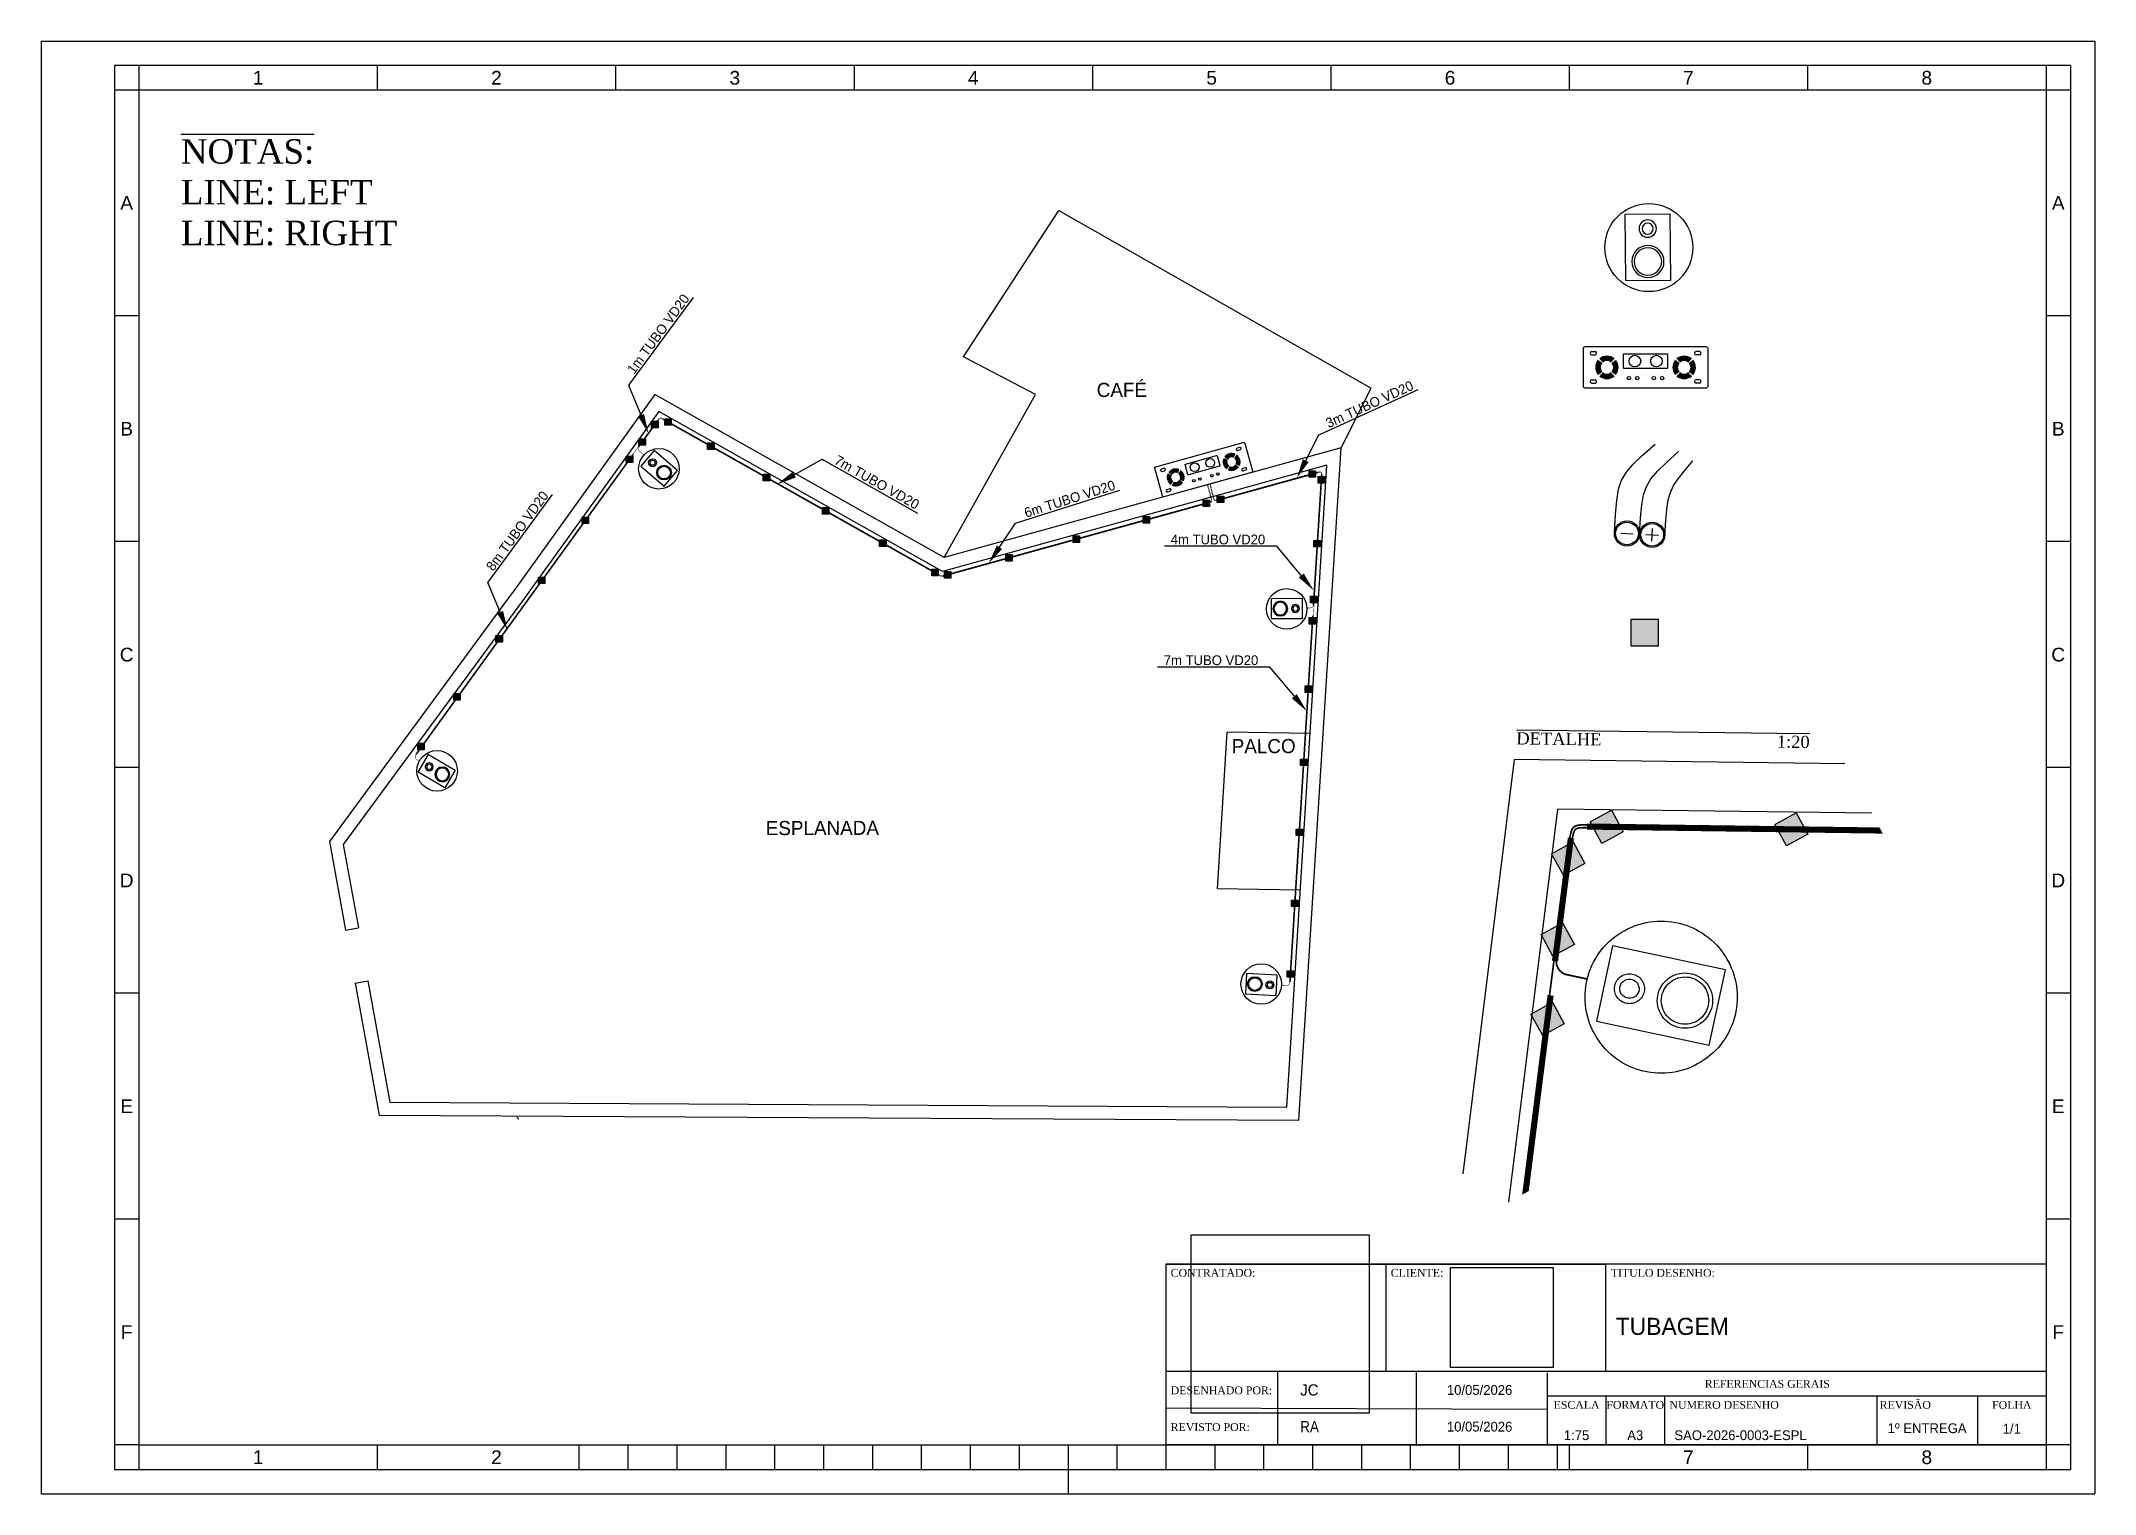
# Paper-space layout 'TUBAGEM' of a CAD drawing. Header units: millimetres. Extents: x 0 to 420, y 0 to 297.
# The model-space entities are those that its viewports show. They can reach past a viewport. Long polylines and large blocks are cut down to what shows.
import ezdxf
from ezdxf import colors
from ezdxf.entities.mleader import LeaderData, LeaderLine
from ezdxf.enums import TextEntityAlignment as Align
from ezdxf.math import Vec2, Vec3

# ---------------------------------------------------------------- set-up
doc = ezdxf.new("R2010")
doc.units = ezdxf.units.MM
for name, color, linetype in [('Amplificador Dayton 300', 190, 'Continuous'), ('Cartiglio', 7, 'Continuous'), ('foto', 7, 'Continuous'), ('GEN - TEXT', 7, 'Continuous'), ('LINE_LEFT', 170, 'Continuous'), ('Line_RIGHT', 1, 'Continuous'), ('tubagem', 7, 'Continuous'), ('VP', 6, 'Continuous')]:
    doc.layers.add(name, color=color, linetype=linetype)
doc.layers.get('VP').freeze()
doc.styles.add('GE INSPIRA', font='')
doc.styles.add('OMEXOM', font='ARIALN.TTF', dxfattribs={"height": 2})
doc.styles.add('ROMANTIC', font='romantic.ttf')
doc.styles.add('Standar', font='GOTHIC.TTF', dxfattribs={"height": 1.35})
doc.styles.get("Standard").update_dxf_attribs({"font": 'arial.ttf'})
doc.styles.get('GE INSPIRA').set_extended_font_data('GE Inspira')
picture_1 = doc.add_image_def('image1.jpg', size_in_pixel=(527, 515))
picture_2 = doc.add_image_def('image2.png', size_in_pixel=(500, 500))

# ---------------------------------------------------------------- blocks, each defined once
blk = doc.blocks.new('A3')
at = {"layer": 'Cartiglio', "color": 7, "linetype": 'Continuous'}
for p, q in [((-84.28, 285.6), (335.72, 285.6)), ((-84.28, 285.6), (-84.28, -11.4)), ((335.72, 285.6), (335.72, -11.4)), ((330.72, 280.6), (-69.28, 280.6)), ((-69.28, 280.6), (-69.28, -6.4)), ((-64.28, 280.6), (-64.28, 275.6)), ((-15.53, 280.6), (-15.53, 275.6)), ((33.22, 280.6), (33.22, 275.6)), ((81.97, 280.6), (81.97, 275.6)), ((130.72, 280.6), (130.72, 275.6)), ((179.47, 280.6), (179.47, 275.6)), ((228.22, 280.6), (228.22, 275.6)), ((276.97, 280.6), (276.97, 275.6)), ((325.72, 280.6), (325.72, 275.6)), ((330.72, 280.6), (330.72, -6.4)), ((-64.28, 275.6), (-69.28, 275.6)), ((325.72, 275.6), (-64.28, 275.6)), ((-64.28, 275.6), (-64.28, -1.4)), ((325.72, 275.6), (325.72, -1.4)), ((330.72, 275.6), (325.72, 275.6)), ((-64.28, 229.44), (-69.28, 229.44)), ((330.72, 229.44), (325.72, 229.44)), ((-64.28, 183.27), (-69.28, 183.27)), ((330.72, 183.27), (325.72, 183.27)), ((-64.28, 137.1), (-69.28, 137.1)), ((330.72, 137.1), (325.72, 137.1)), ((-64.28, 90.94), (-69.28, 90.94)), ((330.72, 90.94), (325.72, 90.94)), ((-64.28, 44.77), (-69.28, 44.77)), ((330.72, 44.77), (325.72, 44.77)), ((-64.28, -1.4), (-69.28, -1.4)), ((-64.28, -1.4), (-64.28, -6.4)), ((-15.53, -1.4), (-15.53, -6.4)), ((25.72, -1.4), (25.72, -6.4)), ((35.72, -1.4), (35.72, -6.4)), ((45.72, -1.4), (45.72, -6.4)), ((55.72, -1.4), (55.72, -6.4)), ((65.72, -1.4), (65.72, -6.4)), ((75.72, -1.4), (75.72, -6.4)), ((85.72, -1.4), (85.72, -6.4)), ((95.72, -1.4), (95.72, -6.4)), ((105.72, -1.4), (105.72, -6.4)), ((115.72, -1.4), (115.72, -6.4)), ((125.72, -1.4), (125.72, -11.4)), ((135.72, -1.4), (135.72, -6.4)), ((145.72, -1.4), (145.72, -6.4)), ((155.72, -1.4), (155.72, -6.4)), ((165.72, -1.4), (165.72, -6.4)), ((175.72, -1.4), (175.72, -6.4)), ((185.72, -1.4), (185.72, -6.4)), ((195.72, -1.4), (195.72, -6.4)), ((205.72, -1.4), (205.72, -6.4)), ((215.72, -1.4), (215.72, -6.4)), ((225.72, -1.4), (225.72, -6.4)), ((228.22, -1.4), (228.22, -6.4)), ((276.97, -1.4), (276.97, -6.4)), ((330.72, -1.4), (325.72, -1.4)), ((325.72, -1.4), (325.72, -6.4)), ((-69.28, -6.4), (25.72, -6.4)), ((25.72, -6.4), (225.72, -6.4)), ((225.72, -6.4), (330.72, -6.4)), ((-84.28, -11.4), (335.72, -11.4))]:
    blk.add_line(p, q, dxfattribs=at)
at = {"layer": 'Cartiglio', "color": 7}
blk.add_line((-64.28, -1.4), (325.72, -1.4), dxfattribs=at)
at = {"layer": 'Cartiglio', "color": 7, "linetype": 'Continuous'}
blk.add_point((-64.28, -1.4), dxfattribs=at)
for s, p in [('1', (-39.91, 278.1)), ('2', (8.84, 278.1)), ('3', (57.59, 278.1)), ('4', (106.34, 278.1)), ('5', (155.09, 278.1)), ('6', (203.84, 278.1)), ('7', (252.59, 278.1)), ('8', (301.34, 278.1)), ('A', (-66.78, 252.52)), ('A', (328.22, 252.52)), ('B', (-66.78, 206.35)), ('B', (328.22, 206.35)), ('C', (-66.78, 160.18)), ('C', (328.22, 160.18)), ('D', (-66.78, 114.02)), ('D', (328.22, 114.02)), ('E', (-66.78, 67.85)), ('E', (328.22, 67.85)), ('F', (-66.78, 21.68)), ('F', (328.22, 21.68)), ('1', (-39.91, -3.9)), ('2', (8.84, -3.9)), ('7', (252.59, -3.9)), ('8', (301.34, -3.9))]:
    blk.add_text(s, height=2.8, dxfattribs=at).set_placement(p, align=Align.MIDDLE_CENTER)
blk = doc.blocks.new('Cartiglio_GE')
for p, q in [((-180, 37), (-180, 0)), ((0, 37), (-180, 37)), ((-180, 37), (-90, 37)), ((-135, 37), (-135, 15)), ((-90, 15), (-90, 37)), ((0, 37), (0, 0)), ((0, 15), (-180, 15)), ((-157.19, 14.93), (-157.19, -0.07)), ((-128.78, 14.85), (-128.78, -0.15)), ((-102, 14.77), (-102, 10)), ((-102, 10), (-102, 0)), ((0, 10), (-102, 10)), ((-90, 10), (-90, 0)), ((-78, 10), (-78, 0)), ((-34.6, 10), (-34.6, 0)), ((-14, 10), (-14, 0)), ((-102, 7.27), (-180, 7.5)), ((0, 0), (-180, 0))]:
    blk.add_line(p, q)
at = {"style": 'ROMANTIC'}
for s, p in [('CONTRATADO:', (-179, 36)), ('CLIENTE:', (-134, 36)), ('TITULO DESENHO:', (-89, 36)), ('NUMERO DESENHO', (-77, 9))]:
    blk.add_text(s, height=1.6, dxfattribs=at).set_placement(p, align=Align.TOP_LEFT)
blk.add_text('REFERENCIAS GERAIS', height=1.6, dxfattribs=at).set_placement((-57, 12.5), align=Align.MIDDLE_CENTER)
for s, p in [('DESENHADO POR:', (-179, 10.37)), ('REVISTO POR:', (-179, 2.87))]:
    blk.add_text(s, height=1.6, dxfattribs=at).set_placement(p)
for s, p in [('ESCALA', (-96, 9)), ('FORMATO', (-84, 9)), ('REVISÃO', (-28.78, 9)), ('FOLHA', (-7, 9))]:
    blk.add_text(s, height=1.6, dxfattribs=at).set_placement(p, align=Align.TOP_CENTER)
at = {"style": 'ROMANTIC', "flags": 12}
for tag, p in [('TITLE_1', (-88, 28.5)), ('TITLE_2', (-88, 22.5)), ('TITLE_3', (-88, 16.5))]:
    blk.add_attdef(tag, p, '', height=1.6, dxfattribs=at)
for tag, p in [('CHECKED_BY', (-154, 11.25)), ('DRW_DATE', (-125, 11.25)), ('CHECKED_BY', (-154, 3.75)), ('CHK_DATE', (-125, 3.75))]:
    blk.add_attdef(tag, text='', height=1.6, dxfattribs=at).set_placement(p, align=Align.MIDDLE_LEFT)
for tag, p in [('1:1', (-96, 1)), ('AX', (-84, 1)), ('AA', (-32.14, 1)), ('1/1', (-7, 1))]:
    blk.add_attdef(tag, text='', height=1.6, dxfattribs=at).set_placement(p, align=Align.CENTER)
blk = doc.blocks.new('*U15')
at = {"color": 0, "linetype": 'Continuous'}
for p, q in [((-0.16, 0.205), (-0.16, -0.274)), ((0.16, 0.205), (-0.16, 0.205)), ((0.16, -0.274), (0.16, 0.205)), ((-0.16, -0.274), (0.16, -0.274))]:
    blk.add_line(p, q, dxfattribs=at)
for centre, radius in [((0, 0.099), 0.0622), ((0, 0.099), 0.0399), ((0, -0.137), 0.115), ((0, -0.137), 0.0983)]:
    blk.add_circle(centre, radius, dxfattribs=at)
blk = doc.blocks.new('acessorio tubo vd')
at = {"layer": 'tubagem'}
h = blk.add_hatch(color=256, dxfattribs=at)
h.dxf.hatch_style = 1
h.paths.add_polyline_path([(9350.5, 7875.8), (9350.5, 7775.8), (9450.5, 7775.8), (9450.5, 7875.8)])
blk.add_lwpolyline([(9350.5, 7875.8), (9450.5, 7875.8), (9450.5, 7775.8), (9350.5, 7775.8)], close=True, dxfattribs=at)
blk = doc.blocks.new('A$Caec79273')
for p, q in [((2756.8, 14423), (3047.7, 17080.4)), ((3047.7, 17080.4), (8552.4, 16811.2)), ((8552.4, 15788), (8552.4, 16811.2)), ((4003.3, 14402.3), (2756.8, 14423)), ((3877.6, 11541.8), (4003.3, 14402.3)), ((10103.4, 11666.9), (8962.5, 11110.5)), ((9912.5, 8896.9), (8962.5, 11110.5)), ((11053.4, 9453.4), (9912.5, 8896.9)), ((-1737.3, 2299.1), (-1577.7, 2419.7)), ((-1239.5, 1640.3), (-1079.9, 1760.9))]:
    blk.add_line(p, q)
for points in [[(-1239.5, 1640.3), (0, 0), (12626.9, 6294.1), (8552.4, 15788), (3877.6, 11541.8)], [(-1079.9, 1760.9), (59.4, 253.1), (12368.6, 6388.8), (8479.2, 15451.3), (3950.9, 11338.3)], [(3877.6, 11541.8), (-1208.8, 11773.4), (-1790.3, 8066.3)], [(3950.9, 11338.3), (-1039, 11565.4), (-1592.7, 8035.3)], [(-1789.9, 8068.4), (-2572.9, 3405), (-1737.3, 2299.1)], [(-1592.7, 8035.3), (-2361.4, 3456.9), (-1577.7, 2419.7)]]:
    blk.add_lwpolyline(points)
at = {"color": 8, "linetype": 'Continuous', "lineweight": -3, "style": 'Standar'}
for s, p in [('CAFÉ', (4857, 14793.5)), ('PALCO', (9168.7, 10852.3)), ('ESPLANADA', (3357, 6508.3))]:
    blk.add_text(s, height=216.33, rotation=26.93919, dxfattribs=at).set_placement(p)
blk = doc.blocks.new('*U9')
at = {"color": 0, "linetype": 'Continuous'}
for p, q in [((-0.1599, 0.2047), (-0.1599, -0.2739)), ((0.1599, 0.2047), (-0.1599, 0.2047)), ((0.1599, -0.2739), (0.1599, 0.2047)), ((-0.1599, -0.2739), (0.1599, -0.2739))]:
    blk.add_line(p, q, dxfattribs=at)
for centre, radius in [((0, 0.0992), 0.0622), ((0, 0.0992), 0.0399), ((0, -0.1365), 0.1148), ((0, -0.1365), 0.0983)]:
    blk.add_circle(centre, radius, dxfattribs=at)
blk = doc.blocks.new('*U10')
at = {"color": 0, "linetype": 'Continuous'}
for p, q in [((-0.1599, 0.2047), (-0.1599, -0.2739)), ((0.1599, 0.2047), (-0.1599, 0.2047)), ((0.1599, -0.2739), (0.1599, 0.2047)), ((-0.1599, -0.2739), (0.1599, -0.2739))]:
    blk.add_line(p, q, dxfattribs=at)
for centre, radius in [((0, 0.0992), 0.0622), ((0, 0.0992), 0.0399), ((0, -0.1365), 0.1148), ((0, -0.1365), 0.0983)]:
    blk.add_circle(centre, radius, dxfattribs=at)
blk = doc.blocks.new('*U11')
at = {"color": 0, "linetype": 'Continuous'}
for p, q in [((-0.1599, 0.2047), (-0.1599, -0.2739)), ((0.1599, 0.2047), (-0.1599, 0.2047)), ((0.1599, -0.2739), (0.1599, 0.2047)), ((-0.1599, -0.2739), (0.1599, -0.2739))]:
    blk.add_line(p, q, dxfattribs=at)
for centre, radius in [((0, 0.0992), 0.0622), ((0, 0.0992), 0.0399), ((0, -0.1365), 0.1148), ((0, -0.1365), 0.0983)]:
    blk.add_circle(centre, radius, dxfattribs=at)
blk = doc.blocks.new('*U12')
at = {"color": 0, "linetype": 'Continuous'}
for p, q in [((-0.1599, 0.2047), (-0.1599, -0.2739)), ((0.1599, 0.2047), (-0.1599, 0.2047)), ((0.1599, -0.2739), (0.1599, 0.2047)), ((-0.1599, -0.2739), (0.1599, -0.2739))]:
    blk.add_line(p, q, dxfattribs=at)
for centre, radius in [((0, 0.0992), 0.0622), ((0, 0.0992), 0.0399), ((0, -0.1365), 0.1148), ((0, -0.1365), 0.0983)]:
    blk.add_circle(centre, radius, dxfattribs=at)
blk = doc.blocks.new('amplificador Dayton 300')
at = {"layer": 'Amplificador Dayton 300'}
for p, q in [((-203.7, 648.8), (-203.7, 608.8)), ((-163.7, 648.8), (-163.7, 608.8)), ((136.3, 648.8), (136.3, 608.8)), ((176.3, 648.8), (176.3, 608.8)), ((-203.7, -651.2), (-203.7, -611.2)), ((-163.7, -651.2), (-163.7, -611.2)), ((136.3, -651.2), (136.3, -611.2)), ((176.3, -651.2), (176.3, -611.2))]:
    blk.add_line(p, q, dxfattribs=at)
for points in [[(-243.7, 748.8), (216.3, 748.8, -0.414214), (236.3, 728.8), (236.3, -731.2, -0.414214), (216.3, -751.2), (-243.7, -751.2, -0.414214), (-263.7, -731.2), (-263.7, 728.8, -0.414214)], [(-170, 265.7), (-7.1, 265.7, -0.414214), (0, 258.6), (0, -258.6, -0.414214), (-7.1, -265.7), (-170, -265.7, -0.414214), (-177.1, -258.6), (-177.1, 258.6, -0.414214)]]:
    blk.add_lwpolyline(points, format="xyb", close=True, dxfattribs=at)
for centre, radius in [((-88.6, 130), 70), ((116.3, 198.8), 20), ((116.3, 98.8), 20), ((-88.6, -130), 70), ((116.3, -101.2), 20), ((116.3, -201.2), 20)]:
    blk.add_circle(centre, radius, dxfattribs=at)
for centre, radius, start, end in [((-183.7, 648.8), 20, 0, 180), ((156.3, 648.8), 20, 0, 180), ((-183.7, 608.8), 20, 180, 0), ((-12.8, 464.9), 135.2, 140, 220), ((-12.8, 464.9), 126.4, 140, 220), ((-12.8, 464.9), 117.7, 140, 220), ((-12.8, 464.9), 109, 140, 220), ((-12.8, 464.9), 100.3, 140, 220), ((-12.8, 464.9), 135.2, 50, 130), ((-12.8, 464.9), 126.4, 50, 130), ((-12.8, 464.9), 117.7, 50, 130), ((-12.8, 464.9), 109, 50, 130), ((-12.8, 464.9), 100.3, 50, 130), ((-12.8, 464.9), 91.6, 50, 130), ((-12.8, 464.9), 82.9, 50, 130), ((-12.8, 464.9), 100.3, 320, 40), ((-12.8, 464.9), 109, 320, 40), ((-12.8, 464.9), 117.7, 320, 40), ((-12.8, 464.9), 126.4, 320, 40), ((-12.8, 464.9), 135.2, 320, 40), ((156.3, 608.8), 20, 180, 0), ((-12.8, 464.9), 91.6, 140, 220), ((-12.8, 464.9), 82.9, 140, 220), ((-12.8, 464.9), 82.9, 320, 40), ((-12.8, 464.9), 91.6, 320, 40), ((-12.8, 464.9), 135.2, 230, 310), ((-12.8, 464.9), 126.4, 230, 310), ((-12.8, 464.9), 117.7, 230, 310), ((-12.8, 464.9), 109, 230, 310), ((-12.8, 464.9), 100.3, 230, 310), ((-12.8, 464.9), 91.6, 230, 310), ((-12.8, 464.9), 82.9, 230, 310), ((-12.8, -467.4), 135.2, 50, 130), ((-12.8, -467.4), 126.4, 50, 130), ((-12.8, -467.4), 117.7, 50, 130), ((-12.8, -467.4), 135.2, 140, 220), ((-12.8, -467.4), 126.4, 140, 220), ((-12.8, -467.4), 117.7, 140, 220), ((-12.8, -467.4), 109, 140, 220), ((-12.8, -467.4), 100.3, 140, 220), ((-12.8, -467.4), 91.6, 140, 220), ((-12.8, -467.4), 82.9, 140, 220), ((-12.8, -467.4), 109, 50, 130), ((-12.8, -467.4), 100.3, 50, 130), ((-12.8, -467.4), 91.6, 50, 130), ((-12.8, -467.4), 82.9, 50, 130), ((-12.8, -467.4), 82.9, 320, 40), ((-12.8, -467.4), 91.6, 320, 40), ((-12.8, -467.4), 100.3, 320, 40), ((-12.8, -467.4), 109, 320, 40), ((-12.8, -467.4), 117.7, 320, 40), ((-12.8, -467.4), 126.4, 320, 40), ((-12.8, -467.4), 135.2, 320, 40), ((-183.7, -611.2), 20, 0, 180), ((-12.8, -467.4), 135.2, 230, 310), ((-12.8, -467.4), 126.4, 230, 310), ((-12.8, -467.4), 117.7, 230, 310), ((-12.8, -467.4), 109, 230, 310), ((-12.8, -467.4), 100.3, 230, 310), ((-12.8, -467.4), 91.6, 230, 310), ((-12.8, -467.4), 82.9, 230, 310), ((156.3, -611.2), 20, 0, 180), ((-183.7, -651.2), 20, 180, 0), ((156.3, -651.2), 20, 180, 0)]:
    blk.add_arc(centre, radius, start, end, dxfattribs=at)

msp = doc.modelspace()

# ---------------------------------------------------------------- linework, layer by layer
at = {"layer": 'foto'}
msp.add_line((2112.507, -28.896), (2145.2, -60.643), dxfattribs=at)
at = {"layer": 'LINE_LEFT', "const_width": 7}
for points in [[(4363.912, 10663.083), (4347.564, 10672.195), (4334.9, 10678.592), (4324.978, 10682.168), (4316.856, 10682.817), (4309.592, 10680.433), (4302.244, 10674.909), (4293.871, 10666.139), (4283.529, 10654.017)], [(14396.88, 9849.363), (14414.031, 9851.995), (14427.009, 9853.566), (14436.509, 9853.78), (14443.225, 9852.342), (14447.852, 9848.956), (14451.085, 9843.327), (14453.617, 9835.16), (14456.144, 9824.16)], [(12709.918, 9668.826), (12735.067, 9581.675), (12753.512, 9516.076), (12765.711, 9468.834), (12772.123, 9436.753), (12773.208, 9416.637), (12769.424, 9405.29), (12761.23, 9399.517), (12749.086, 9396.122)], [(12741.989, 9677.683), (12761.823, 9591.515), (12777.188, 9526.832), (12789.231, 9480.644), (12799.095, 9449.959), (12807.925, 9431.786), (12816.866, 9423.133), (12827.062, 9421.009), (12839.658, 9422.424)]]:
    msp.add_lwpolyline(points, dxfattribs=at)
for points in [[(3988.631, 10249.397, 0.37576431), (3998.864, 10177.677), (4063.282, 10122.287)], [(8645.599, 8260.655), (8634.408, 8261.115, -0.00720694), (8634.335, 8261.119), (8627.489, 8261.598, -0.01883403), (8627.3, 8261.618), (8621.738, 8262.432, -0.03185403), (8621.423, 8262.499), (8616.555, 8263.86, -0.03661363), (8616.207, 8263.985), (8611.443, 8266.106, -0.02846677), (8611.188, 8266.238), (8605.939, 8269.334, -0.01560732), (8605.806, 8269.418), (8599.482, 8273.7, -0.00576461), (8599.434, 8273.733), (8588.025, 8281.849)], [(14232.12, 7776.793), (14277.864, 7778.475, 0.35658803), (14330.112, 7824.467)]]:
    msp.add_lwpolyline(points, format="xyb", dxfattribs=at)
at = {"layer": 'LINE_LEFT'}
for centre in [(4292.918, 9912.325), (13921.277, 7762.904)]:
    msp.add_circle(centre, 311.154, dxfattribs=at)
at = {"layer": 'Line_RIGHT'}
msp.add_line((681.155, 5395.028), (681.155, 5395.028), dxfattribs=at)
at = {"layer": 'Line_RIGHT', "const_width": 7}
for points in [[(4368.921, 10673.279), (4352.572, 10682.391, 0.01018177), (4352.213, 10682.582), (4339.549, 10688.979, 0.03046247), (4338.431, 10689.46), (4328.509, 10693.037, 0.06664631), (4325.914, 10693.597), (4317.792, 10694.246, 0.09955378), (4313.877, 10693.779), (4306.613, 10691.395, 0.08205303), (4303.723, 10689.887), (4296.375, 10684.363, 0.04098762), (4295.152, 10683.276), (4286.778, 10674.506, 0.01399772), (4286.403, 10674.09), (4276.061, 10661.968)], [(14395.916, 9861.318), (14413.067, 9863.95, -0.00796074), (14413.382, 9863.993), (14426.361, 9865.564, -0.02448714), (14427.337, 9865.634), (14436.837, 9865.848, -0.05843351), (14439.156, 9865.629), (14445.872, 9864.19, -0.10557406), (14449.683, 9862.482), (14454.311, 9859.096, -0.10483049), (14457.077, 9856.006), (14460.31, 9850.378, -0.05521398), (14461.189, 9848.359), (14463.722, 9840.192, -0.01872766), (14463.916, 9839.469), (14466.443, 9828.469)], [(567.318, 5531.919, 0.44554438), (583.889, 5451.822), (617.922, 5431.95)], [(13970.519, 2040.137, -0.43298449), (13912.671, 1984.551), (13840.464, 1988.292)]]:
    msp.add_lwpolyline(points, format="xyb", dxfattribs=at)
for points in [[(3985.131, 10260.756), (3892.486, 10133.254)], [(12699.712, 9666.007), (12726.078, 9576.757), (12744.252, 9512.103), (12756.187, 9465.815), (12762.291, 9435.109), (12763.173, 9417.87), (12761.027, 9411.563), (12756.905, 9408.685), (12746.399, 9405.755)], [(12751.734, 9679.926), (12771.56, 9593.792), (12786.892, 9529.25), (12798.837, 9483.438), (12808.399, 9453.693), (12816.148, 9437.744), (12821.74, 9432.333), (12827.536, 9431.125), (12838.542, 9432.361)], [(8645.475, 8271.273), (8636.756, 8271.631), (8629.91, 8272.111), (8624.348, 8272.924), (8619.48, 8274.285), (8614.716, 8276.407), (8609.467, 8279.502), (8603.143, 8283.784), (8595.155, 8289.467)], [(14340.648, 7830.89), (14328.873, 7642.808)]]:
    msp.add_lwpolyline(points, dxfattribs=at)
at = {"layer": 'Line_RIGHT'}
for centre in [(889.936, 5280.87), (13531.154, 2012.133)]:
    msp.add_circle(centre, 311.154, dxfattribs=at)
at = {"layer": 'tubagem', "const_width": 25}
for points in [[(4281.059, 10660.646), (3983.05, 10250.513)], [(8592.785, 8283.855), (4361.442, 10669.712)], [(3899.439, 10135.442), (567.318, 5531.919)], [(12837.2, 9423.968), (14398.94, 9855.282)], [(14458.204, 9830.079), (14332.464, 7821.594)], [(8643.106, 8265.661), (12749.086, 9399.633)], [(14322.444, 7661.549), (13970.519, 2040.137)]]:
    msp.add_lwpolyline(points, dxfattribs=at)

# ---------------------------------------------------------------- block references
at = {"rotation": 333.1898496575804}
msp.add_blockref('A$Caec79273', (0, 0), dxfattribs=at)
at = {"layer": 'Amplificador Dayton 300', "xscale": 0.9548165224923929, "yscale": 0.9548165224923929, "zscale": 0.9548165224923929, "rotation": 285.4388579383552}
msp.add_blockref('amplificador Dayton 300', (12651.941, 9886.885), dxfattribs=at)
at = {"layer": 'LINE_LEFT', "linetype": 'Continuous'}
for name, p, xscale, yscale, zscale, rotation in [('*U9', (4269.831, 9941.002), 985.2901051008268, 985.2901051008268, 985.2901051008268, 49.30926846456935), ('*U12', (13957.434, 7769.831), -985.2901051008258, 985.2901051008259, 985.2901051008264, 270.3745136545012)]:
    msp.add_blockref(name, p, dxfattribs=dict(at, xscale=xscale, yscale=yscale, zscale=zscale, rotation=rotation))
at = {"layer": 'Line_RIGHT', "linetype": 'Continuous'}
for name, p, xscale, yscale, zscale, rotation in [('*U10', (855.299, 5293.346), -985.2901051008259, 985.2901051008262, 985.2901051008264, 59.71937117737199), ('*U11', (13566.921, 2003.41), 985.2901051008272, 985.2901051008272, 985.2901051008272, 266.7657363335228)]:
    msp.add_blockref(name, p, dxfattribs=dict(at, xscale=xscale, yscale=yscale, zscale=zscale, rotation=rotation))
at = {"layer": 'tubagem'}
for p in [(-4969.08, 2804.481), (-5169.403, 2766.038), (-5365.596, 2496.028), (-4311.178, 2433.52), (-5557.931, 2231.327), (-3457.679, 1952.272), (4914.097, 2006.183), (5052.325, 1917.761), (3506.426, 1617.418), (3287.076, 1556.839), (-2551.215, 1441.16), (-6236.941, 1296.841), (2366.836, 1302.691), (-1673.459, 946.234), (1293.66, 1006.306), (4988.125, 938.554), (261.475, 721.242), (-873.464, 495.154), (-679.745, 461.3), (-6905.91, 376.173), (4937.414, 82.245), (4916.906, -245.336), (-7558.175, -521.506), (4851.301, -1293.262), (-8203.479, -1409.604), (-8757.729, -2172.39), (4781.143, -2413.92), (4713.884, -3488.26), (4645.724, -4577.012), (4577.999, -5658.796)]:
    msp.add_blockref('acessorio tubo vd', p, dxfattribs=at)

psp = doc.layouts.new('TUBAGEM')

# ---------------------------------------------------------------- linework, layer by layer
at = {"layer": 'tubagem', "color": 250}
for p, q in [((317.09, 233.53), (317.77, 233.53)), ((317.09, 232.85), (317.77, 232.85)), ((339.11, 233.53), (338.44, 233.53)), ((339.11, 232.85), (338.44, 232.85)), ((317.09, 227.77), (317.77, 227.77)), ((317.09, 227.09), (317.77, 227.09)), ((339.11, 227.77), (338.44, 227.77)), ((339.11, 227.09), (338.44, 227.09))]:
    psp.add_line(p, q, dxfattribs=at)
at = {"layer": 'tubagem'}
for p, q in [((323.02, 196.4), (325.6, 196.27)), ((328.18, 196.13), (330.76, 195.99)), ((329.4, 194.77), (329.53, 197.35))]:
    psp.add_line(p, q, dxfattribs=at)
at = {"layer": 'tubagem', "color": 250}
for points in [[(340.81, 234.2), (340.81, 226.41, -0.414214), (340.47, 226.07), (315.73, 226.07, -0.414214), (315.39, 226.41), (315.39, 234.2, -0.414214), (315.73, 234.54), (340.47, 234.54, -0.414214)], [(332.62, 232.96), (332.62, 230.19, -0.414214), (332.5, 230.07), (323.74, 230.07, -0.414214), (323.62, 230.19), (323.62, 232.96, -0.414214), (323.74, 233.08), (332.5, 233.08, -0.414214)]]:
    psp.add_lwpolyline(points, format="xyb", close=True, dxfattribs=at)
at = {"layer": 'tubagem'}
for points in [[(321.73, 196.47), (321.94, 200.21), (322.2, 203.11), (322.59, 205.37), (323.22, 207.21), (324.19, 208.85), (325.59, 210.49), (327.51, 212.34), (330.07, 214.63)], [(326.89, 196.2), (327.08, 199.57), (327.32, 202.18), (327.69, 204.24), (328.29, 205.94), (329.2, 207.48), (330.53, 209.05), (332.37, 210.86), (334.81, 213.11)], [(332.04, 195.93), (332.24, 198.98), (332.46, 201.34), (332.75, 203.2), (333.19, 204.73), (333.84, 206.12), (334.77, 207.53), (336.05, 209.15), (337.75, 211.16)]]:
    psp.add_lwpolyline(points, dxfattribs=at)
at = {"layer": 'tubagem', "color": 7}
psp.add_circle((328.77, 254.79), 9, dxfattribs=at)
at = {"layer": 'tubagem', "color": 250}
for centre, radius in [((325.92, 231.57), 1.19), ((330.32, 231.57), 1.19), ((324.71, 228.11), 0.339), ((326.41, 228.11), 0.339), ((329.8, 228.11), 0.339), ((331.49, 228.11), 0.339)]:
    psp.add_circle(centre, radius, dxfattribs=at)
at = {"layer": 'tubagem'}
for centre, radius in [((324.31, 196.33), 2.58), ((324.31, 196.33), 2.32), ((329.47, 196.06), 2.58), ((329.47, 196.06), 2.32)]:
    psp.add_circle(centre, radius, dxfattribs=at)
at = {"layer": 'tubagem', "color": 250}
for centre, radius, start, end in [((317.09, 233.19), 0.339, 90, 270), ((317.77, 233.19), 0.339, 270, 90), ((320.2, 230.29), 2.29, 140, 220), ((320.2, 230.29), 2.14, 140, 220), ((320.2, 230.29), 1.99, 140, 220), ((320.2, 230.29), 1.85, 140, 220), ((320.2, 230.29), 1.7, 140, 220), ((320.2, 230.29), 1.55, 140, 220), ((320.2, 230.29), 2.29, 50, 130), ((320.2, 230.29), 1.4, 140, 220), ((320.2, 230.29), 2.14, 50, 130), ((320.2, 230.29), 1.99, 50, 130), ((320.2, 230.29), 1.85, 50, 130), ((320.2, 230.29), 1.7, 50, 130), ((320.2, 230.29), 1.55, 50, 130), ((320.2, 230.29), 1.4, 50, 130), ((320.2, 230.29), 1.4, 320, 40), ((320.2, 230.29), 1.55, 320, 40), ((320.2, 230.29), 1.7, 320, 40), ((320.2, 230.29), 1.85, 320, 40), ((320.2, 230.29), 1.99, 320, 40), ((320.2, 230.29), 2.14, 320, 40), ((320.2, 230.29), 2.29, 320, 40), ((336, 230.29), 2.29, 140, 220), ((336, 230.29), 2.14, 140, 220), ((336, 230.29), 1.99, 140, 220), ((336, 230.29), 1.85, 140, 220), ((336, 230.29), 1.7, 140, 220), ((336, 230.29), 1.55, 140, 220), ((336, 230.29), 2.29, 50, 130), ((336, 230.29), 1.4, 140, 220), ((336, 230.29), 2.14, 50, 130), ((336, 230.29), 1.99, 50, 130), ((336, 230.29), 1.85, 50, 130), ((336, 230.29), 1.7, 50, 130), ((336, 230.29), 1.55, 50, 130), ((336, 230.29), 1.4, 50, 130), ((336, 230.29), 1.4, 320, 40), ((336, 230.29), 1.55, 320, 40), ((336, 230.29), 1.7, 320, 40), ((336, 230.29), 1.85, 320, 40), ((336, 230.29), 1.99, 320, 40), ((336, 230.29), 2.14, 320, 40), ((336, 230.29), 2.29, 320, 40), ((338.44, 233.19), 0.339, 90, 270), ((339.11, 233.19), 0.339, 270, 90), ((317.09, 227.43), 0.339, 90, 270), ((317.77, 227.43), 0.339, 270, 90), ((320.2, 230.29), 2.29, 230, 310), ((320.2, 230.29), 2.14, 230, 310), ((320.2, 230.29), 1.99, 230, 310), ((320.2, 230.29), 1.85, 230, 310), ((320.2, 230.29), 1.7, 230, 310), ((320.2, 230.29), 1.55, 230, 310), ((320.2, 230.29), 1.4, 230, 310), ((336, 230.29), 2.29, 230, 310), ((336, 230.29), 2.14, 230, 310), ((336, 230.29), 1.99, 230, 310), ((336, 230.29), 1.85, 230, 310), ((336, 230.29), 1.7, 230, 310), ((336, 230.29), 1.55, 230, 310), ((336, 230.29), 1.4, 230, 310), ((338.44, 227.43), 0.339, 90, 270), ((339.11, 227.43), 0.339, 270, 90)]:
    psp.add_arc(centre, radius, start, end, dxfattribs=at)

# ---------------------------------------------------------------- block references
at = {"layer": 'Cartiglio', "color": 7}
psp.add_blockref('A3', (84.28, 11.4), dxfattribs=at)
at = {"layer": 'GEN - TEXT'}
ref = psp.add_blockref('Cartiglio_GE', (410, 10), dxfattribs=at)
ref.add_attrib('XXX-XXXXX', 'SAO-2026-0003-ESPL', (334, 11), dxfattribs={"layer": 'Cartiglio', "color": 7, "height": 2, "style": 'GE INSPIRA'})
ref.add_attrib('TITLE_2', 'TUBAGEM', (322, 32.5), dxfattribs={"layer": 'Cartiglio', "height": 3.5, "style": 'GE INSPIRA'})
ref.add_attrib('DRAWN_BY', 'JC', dxfattribs={"layer": 'Cartiglio', "color": 7, "height": 2.3, "style": 'GE INSPIRA'}).set_placement((257.48, 21.25), align=Align.MIDDLE_LEFT)
ref.add_attrib('DRW_DATE', '10/05/2026', dxfattribs={"layer": 'Cartiglio', "color": 7, "height": 2, "style": 'GE INSPIRA'}).set_placement((287.48, 21.25), align=Align.MIDDLE_LEFT)
ref.add_attrib('CHECKED_BY', 'RA', dxfattribs={"layer": 'Cartiglio', "color": 7, "height": 2.3, "style": 'GE INSPIRA', "width": 0.9}).set_placement((257.48, 13.75), align=Align.MIDDLE_LEFT)
ref.add_attrib('CHK_DATE', '10/05/2026', dxfattribs={"layer": 'Cartiglio', "color": 7, "height": 2, "style": 'GE INSPIRA'}).set_placement((287.48, 13.75), align=Align.MIDDLE_LEFT)
ref.add_attrib('AA', '1º ENTREGA', dxfattribs={"layer": 'Cartiglio', "height": 2, "style": 'GE INSPIRA'}).set_placement((385.68, 12.43), align=Align.CENTER)
ref.add_attrib('1/1', '1/1', dxfattribs={"layer": 'Cartiglio', "height": 2, "style": 'GE INSPIRA'}).set_placement((403, 12.33), align=Align.CENTER)
ref.add_attrib('1:1', '1:75', dxfattribs={"layer": 'Cartiglio', "height": 2, "style": 'GE INSPIRA'}).set_placement((314, 11), align=Align.CENTER)
ref.add_attrib('AX', 'A3', dxfattribs={"layer": 'Cartiglio', "height": 2, "style": 'GE INSPIRA'}).set_placement((326, 11), align=Align.CENTER)
at = {"layer": 'tubagem', "color": 7, "linetype": 'Continuous', "xscale": -28.51341989387568, "yscale": 28.51341989387568, "zscale": 28.51341989387569, "rotation": 0.423482123427954}
psp.add_blockref('*U15', (328.57, 255.84), dxfattribs=at)
at = {"layer": 'tubagem', "xscale": 0.05525571669057251, "yscale": 0.05525571669057251, "zscale": 0.05525571669057251}
psp.add_blockref('acessorio tubo vd', (-191.48, -256.34), dxfattribs=at)

# ---------------------------------------------------------------- texts
at = {"insert": (28.59, 276.95), "char_height": 5, "width": 115, "attachment_point": 1, "style": 'OMEXOM'}
psp.add_mtext('\\pxqj;{\\fBook Antiqua|b0|i0|c0|p18;\\O\\C256;\\c0;NOTAS:\\o\\C256;\\P\\C5;LINE: LEFT \\P\\C1;LINE: RIGHT}', dxfattribs=at)
at = {"layer": 'GEN - TEXT', "insert": (301.7, 155.72), "char_height": 2.5, "width": 115, "attachment_point": 1, "rotation": 359.2783, "style": 'OMEXOM'}
psp.add_mtext('\\pxqj;{\\fBook Antiqua|b0|i0|c0|p18;\\ODETALHE                                      1:20}', dxfattribs=at)

# ---------------------------------------------------------------- pictures from other files: only their frames are drawn
at = {"color": 6}
image = psp.add_image(picture_2, insert=(235.17, 16.53), size_in_units=(36.44, 36.44), dxfattribs=at)
image.dxf.flags = 15
image = psp.add_image(picture_1, insert=(288.24, 25.84), size_in_units=(20.94, 20.46), dxfattribs=at)
image.dxf.flags = 15

# ---------------------------------------------------------------- leaders
at = {"layer": 'tubagem'}
ml = psp.add_multileader_mtext('Standard', dxfattribs=at)
ml.set_content('1m TUBO VD20 ', color=256, style='GE INSPIRA')
ml.set_leader_properties()
ml.build(insert=Vec2(0, 0))
ml.multileader.update_dxf_attribs({"text_left_attachment_type": 6, "text_right_attachment_type": 6, "dogleg_length": 0.36})
ctx = ml.context
ctx.base_point, ctx.char_height, ctx.plane_origin, ctx.plane_x_axis, ctx.plane_y_axis = Vec3(120.41, 226.91), 2, Vec3(124.21, 216.82), Vec3(0.59259, 0.805504), Vec3(-0.805504, 0.59259)
ctx.left_attachment, ctx.right_attachment = 6, 6
notes = []
notes.append((ctx, [(0, (1, 1, 0), (120.18, 226.6), (0.59259, 0.805504), 0.388, [(0, [(124.21, 216.82)], 0, [])])]))
ctx.mtext.insert, ctx.mtext.text_direction, ctx.mtext.rotation, ctx.mtext.flow_direction = Vec3(119.66, 229.95), Vec3(0.59259, 0.805504), 0.936526, 5
ml = psp.add_multileader_mtext('Standard', dxfattribs=at)
ml.set_content('3m TUBO VD20 ', color=256, style='GE INSPIRA')
ml.set_leader_properties()
ml.build(insert=Vec2(0, 0))
ml.multileader.update_dxf_attribs({"text_left_attachment_type": 6, "text_right_attachment_type": 6, "dogleg_length": 0.36})
ctx = ml.context
ctx.base_point, ctx.char_height, ctx.plane_origin, ctx.plane_x_axis, ctx.plane_y_axis = Vec3(261.63, 216.65), 2, Vec3(256.8, 207.66), Vec3(0.909917, 0.414791), Vec3(-0.414791, 0.909917)
ctx.left_attachment, ctx.right_attachment = 6, 6
notes.append((ctx, [(0, (1, 1, 0), (261.27, 216.49), (0.909917, 0.414791), 0.388, [(0, [(256.8, 207.66)], 0, [])])]))
ctx.mtext.insert, ctx.mtext.text_direction, ctx.mtext.rotation, ctx.mtext.flow_direction = Vec3(262.45, 219.66), Vec3(0.909917, 0.414791), 0.427713, 5
ml = psp.add_multileader_mtext('Standard', dxfattribs=at)
ml.set_content('7m TUBO VD20 ', color=256, style='GE INSPIRA')
ml.set_leader_properties()
ml.build(insert=Vec2(0, 0))
ml.multileader.update_dxf_attribs({"text_left_attachment_type": 6, "text_right_attachment_type": 6, "dogleg_length": 0.36})
ctx = ml.context
ctx.base_point, ctx.char_height, ctx.plane_origin, ctx.plane_x_axis, ctx.plane_y_axis = Vec3(160.1, 211.36), 2, Vec3(150.52, 206.41), Vec3(0.869487, -0.493956), Vec3(0.493956, 0.869487)
ctx.left_attachment, ctx.right_attachment = 6, 6
notes.append((ctx, [(0, (1, 1, 0), (159.76, 211.55), (0.869487, -0.493956), 0.388, [(0, [(150.52, 206.41)], 0, [])])]))
ctx.mtext.insert, ctx.mtext.text_direction, ctx.mtext.rotation, ctx.mtext.flow_direction = Vec3(163.02, 212.46), Vec3(0.869487, -0.493956), 5.766552, 5
ml = psp.add_multileader_mtext('Standard', dxfattribs=at)
ml.set_content('6m TUBO VD20 ', color=256, style='GE INSPIRA')
ml.set_leader_properties()
ml.build(insert=Vec2(0, 0))
ml.multileader.update_dxf_attribs({"text_left_attachment_type": 6, "text_right_attachment_type": 6, "dogleg_length": 0.36})
ctx = ml.context
ctx.base_point, ctx.char_height, ctx.plane_origin, ctx.plane_x_axis, ctx.plane_y_axis = Vec3(199.64, 198.56), 2, Vec3(193.77, 190.21), Vec3(0.953242, 0.302209), Vec3(-0.302209, 0.953242)
ctx.left_attachment, ctx.right_attachment = 6, 6
notes.append((ctx, [(0, (1, 1, 0), (199.27, 198.44), (0.953242, 0.302209), 0.388, [(0, [(193.77, 190.21)], 0, [])])]))
ctx.mtext.insert, ctx.mtext.text_direction, ctx.mtext.rotation, ctx.mtext.flow_direction = Vec3(200.83, 201.45), Vec3(0.953242, 0.302209), 0.30701, 5
ml = psp.add_multileader_mtext('Standard', dxfattribs=at)
ml.set_content('8m TUBO VD20 ', color=256, style='GE INSPIRA')
ml.set_leader_properties()
ml.build(insert=Vec2(0, 0))
ml.multileader.update_dxf_attribs({"text_left_attachment_type": 6, "text_right_attachment_type": 6, "dogleg_length": 0.36})
ctx = ml.context
ctx.base_point, ctx.char_height, ctx.plane_origin, ctx.plane_x_axis, ctx.plane_y_axis = Vec3(91.6, 186.64), 2, Vec3(95.4, 176.54), Vec3(0.59259, 0.805504), Vec3(-0.805504, 0.59259)
ctx.left_attachment, ctx.right_attachment = 6, 6
notes.append((ctx, [(0, (1, 1, 0), (91.37, 186.32), (0.59259, 0.805504), 0.388, [(0, [(95.4, 176.54)], 0, [])])]))
ctx.mtext.insert, ctx.mtext.text_direction, ctx.mtext.rotation, ctx.mtext.flow_direction = Vec3(90.85, 189.67), Vec3(0.59259, 0.805504), 0.936526, 5
ml = psp.add_multileader_mtext('Standard', dxfattribs=at)
ml.set_content('4m TUBO VD20  ', color=256, style='GE INSPIRA')
ml.set_leader_properties()
ml.build(insert=Vec2(0, 0))
ml.multileader.update_dxf_attribs({"text_left_attachment_type": 6, "text_right_attachment_type": 6, "dogleg_length": 0.36})
ctx = ml.context
ctx.base_point, ctx.char_height, ctx.plane_origin = Vec3(224.9, 193.72), 2, Vec3(260.27, 184.68)
ctx.left_attachment, ctx.right_attachment, ctx.text_align_type = 6, 6, 2
notes.append((ctx, [(0, (1, 1, 0), (252.72, 193.72), (-1, 0), 0.388, [(0, [(260.27, 184.68)], 0, [])])]))
ctx.mtext.insert, ctx.mtext.alignment, ctx.mtext.flow_direction = Vec3(250.33, 196.12), 3, 5
ml = psp.add_multileader_mtext('Standard', dxfattribs=at)
ml.set_content('7m TUBO VD20  ', color=256, style='GE INSPIRA')
ml.set_leader_properties()
ml.build(insert=Vec2(0, 0))
ml.multileader.update_dxf_attribs({"text_left_attachment_type": 6, "text_right_attachment_type": 6, "dogleg_length": 0.36})
ctx = ml.context
ctx.base_point, ctx.char_height, ctx.plane_origin = Vec3(223.49, 169.03), 2, Vec3(258.85, 159.99)
ctx.left_attachment, ctx.right_attachment, ctx.text_align_type = 6, 6, 2
notes.append((ctx, [(0, (1, 1, 0), (251.3, 169.03), (-1, 0), 0.388, [(0, [(258.85, 159.99)], 0, [])])]))
ctx.mtext.insert, ctx.mtext.alignment, ctx.mtext.flow_direction = Vec3(248.91, 171.43), 3, 5
for ctx, leaders in notes:
    for number, flags, end, landing, length, lines in leaders:
        leader = LeaderData()
        leader.index, (leader.has_last_leader_line, leader.has_dogleg_vector, leader.attachment_direction) = number, flags
        leader.last_leader_point, leader.dogleg_vector, leader.dogleg_length = Vec3(end), Vec3(landing), length
        for number, points, colour, breaks in lines:
            line = LeaderLine()
            line.index, line.vertices, line.color, line.breaks = number, Vec3.list(points), colors.encode_raw_color(colour), breaks
            leader.lines.append(line)
        ctx.leaders.append(leader)

# ---------------------------------------------------------------- viewports
at = {"layer": 'VP'}
psp.add_viewport(center=(196.39, 148.14), size=(392.79, 296.2844), view_center_point=(9546.131, 5305.006), view_height=22221.3302, dxfattribs=at)
at = {"layer": 'VP', "view_twist_angle": 1468.6451671}
vp = psp.add_viewport(center=(318.78, 127.49), size=(143.91, 140.8911), view_center_point=(-1234.626, 11275.914), view_height=2817.82296, status=3, dxfattribs=at)
vp.dxf.flags = 0x10000  # cut along an outline
vp.dxf.clipping_boundary_handle = psp.add_lwpolyline([(295.32, 57.04), (390.73, 109.16), (342.24, 197.93), (246.83, 145.81)], format="xyb", close=True, dxfattribs={"invisible": 1}).dxf.handle

doc.saveas('drawing.dxf')
